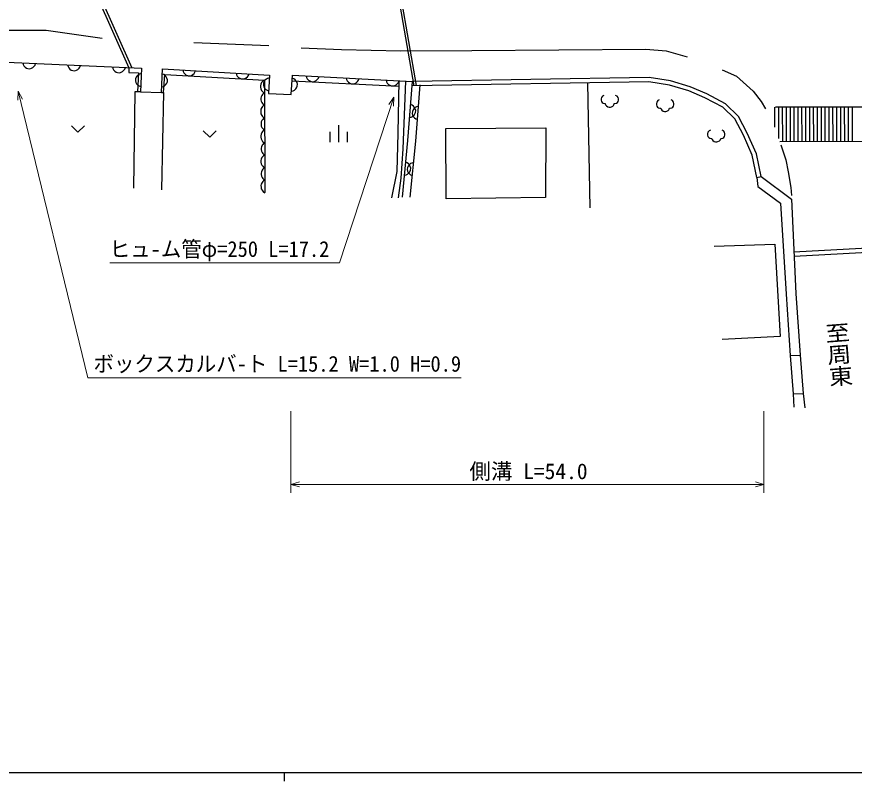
# Model space of a CAD drawing. Units: millimetres, scale not verified. Extents: x 40000 to 680000, y 20000 to 380000.
# Drawn here: x 136958 to 234219, y 204000 to 292833 of the extents above; entities that cross this region are included whole.
import ezdxf
from ezdxf.enums import TextEntityAlignment as Align

# ---------------------------------------------------------------- set-up
doc = ezdxf.new("R2010")
doc.units = ezdxf.units.MM
doc.header["$LTSCALE"] = 1000
for name, color, linetype, lineweight in [('M-BGD', 7, 'Continuous', 25), ('M-STR-HTXT', 7, 'Continuous', 13), ('M-STR-STRC', 7, 'Continuous', 25), ('M-TTL-BAND', 7, 'Continuous', 25)]:
    doc.layers.add(name, color=color, linetype=linetype, lineweight=lineweight)
doc.layers.add('M-BMK-HTXT', color=7, linetype='Continuous')
doc.styles.add('@ＭＳ ゴシック', font='')
doc.styles.add('ＭＳ ゴシック', font='')
doc.styles.get('@ＭＳ ゴシック').set_extended_font_data('@MS Gothic')
doc.styles.get('ＭＳ ゴシック').set_extended_font_data('MS Gothic')

msp = doc.modelspace()

# ---------------------------------------------------------------- linework, layer by layer
at = {"layer": 'M-BGD'}
for p, q in [((143090, 302317), (149982, 286911)), ((143609, 301939), (150339, 286895)), ((180290, 300901), (183078, 284801)), ((180536, 300944), (183325, 284844)), ((135795, 287546), (151426, 286846)), ((137651, 287463), (137703, 287280)), ((137703, 287280), (137786, 287126)), ((137786, 287126), (137929, 286970)), ((137929, 286970), (138075, 286873)), ((138675, 286846), (138828, 286929)), ((138828, 286929), (138985, 287073)), ((138985, 287073), (139082, 287218)), ((139082, 287218), (139150, 287396)), ((142861, 287229), (142913, 287047)), ((142913, 287047), (142996, 286893)), ((144195, 286840), (144292, 286985)), ((144292, 286985), (144360, 287162)), ((148071, 286996), (148123, 286814)), ((149502, 286752), (149570, 286929)), ((138075, 286873), (138252, 286805)), ((138252, 286805), (138492, 286794)), ((138492, 286794), (138675, 286846)), ((142996, 286893), (143139, 286737)), ((143139, 286737), (143285, 286640)), ((143285, 286640), (143462, 286572)), ((143462, 286572), (143702, 286561)), ((143702, 286561), (143885, 286613)), ((143885, 286613), (144039, 286696)), ((144039, 286696), (144195, 286840)), ((148123, 286814), (148206, 286660)), ((148206, 286660), (148350, 286504)), ((148350, 286504), (148495, 286407)), ((148495, 286407), (148673, 286339)), ((148673, 286339), (148912, 286328)), ((148912, 286328), (149095, 286380)), ((149095, 286380), (149249, 286463)), ((149249, 286463), (149405, 286606)), ((149405, 286606), (149502, 286752)), ((149982, 286911), (149977, 286339)), ((149977, 286339), (151104, 286313)), ((151068, 286085), (150912, 285940)), ((151104, 286313), (150999, 284100)), ((151221, 286169), (151068, 286085)), ((151403, 286223), (151221, 286169)), ((151426, 286846), (151326, 284100)), ((153778, 284047), (153873, 286796)), ((154029, 286105), (153851, 286171)), ((153873, 286796), (166295, 286047)), ((153983, 284046), (154143, 286129)), ((154176, 286010), (154029, 286105)), ((154143, 286129), (165724, 285474)), ((154320, 285855), (154176, 286010)), ((156229, 286654), (156278, 286471)), ((156278, 286471), (156359, 286316)), ((156359, 286316), (156500, 286157)), ((156500, 286157), (156644, 286058)), ((156644, 286058), (156820, 285988)), ((156820, 285988), (157060, 285973)), ((157060, 285973), (157243, 286022)), ((157243, 286022), (157398, 286103)), ((157398, 286103), (157557, 286244)), ((157557, 286244), (157656, 286388)), ((157656, 286388), (157727, 286564)), ((162440, 286280), (162490, 286097)), ((162490, 286097), (162570, 285941)), ((163768, 285869), (163867, 286013)), ((163867, 286013), (163938, 286190)), ((166295, 286047), (166195, 283900)), ((168841, 283800), (168991, 286047)), ((168991, 286047), (182924, 285298)), ((170564, 285963), (170615, 285780)), ((150750, 285616), (150742, 285376)), ((150742, 285376), (150795, 285194)), ((150817, 285794), (150750, 285616)), ((150795, 285194), (150880, 285041)), ((150912, 285940), (150817, 285794)), ((150880, 285041), (151024, 284886)), ((154289, 284955), (154384, 285102)), ((154405, 285702), (154320, 285855)), ((154384, 285102), (154451, 285280)), ((154459, 285520), (154405, 285702)), ((154451, 285280), (154459, 285520)), ((162570, 285941), (162711, 285783)), ((162711, 285783), (162855, 285684)), ((162855, 285684), (163031, 285613)), ((163031, 285613), (163271, 285599)), ((163271, 285599), (163454, 285648)), ((163454, 285648), (163609, 285728)), ((163609, 285728), (163768, 285869)), ((165306, 284993), (165277, 284812)), ((165395, 285173), (165306, 284993)), ((165485, 285293), (165395, 285173)), ((165575, 285384), (165485, 285293)), ((165724, 285474), (165575, 285384)), ((165621, 285123), (165610, 284883)), ((165689, 285300), (165621, 285123)), ((165786, 285446), (165689, 285300)), ((165724, 285474), (165777, 272400)), ((165943, 285588), (165786, 285446)), ((166097, 285671), (165943, 285588)), ((166280, 285723), (166097, 285671)), ((168947, 285389), (181351, 284774)), ((169142, 285600), (168966, 285672)), ((169285, 285501), (169142, 285600)), ((169425, 285341), (169285, 285501)), ((169505, 285185), (169425, 285341)), ((169553, 285002), (169505, 285185)), ((169537, 284762), (169553, 285002)), ((170615, 285780), (170696, 285625)), ((170696, 285625), (170838, 285467)), ((170838, 285467), (170983, 285370)), ((170983, 285370), (171160, 285300)), ((171160, 285300), (171399, 285287)), ((171399, 285287), (171582, 285337)), ((171582, 285337), (171737, 285419)), ((171737, 285419), (171895, 285561)), ((171895, 285561), (171993, 285706)), ((171993, 285706), (172062, 285882)), ((175209, 285713), (175259, 285530)), ((175259, 285530), (175341, 285376)), ((175341, 285376), (175482, 285218)), ((175482, 285218), (175627, 285120)), ((175627, 285120), (175804, 285050)), ((175804, 285050), (176043, 285037)), ((176043, 285037), (176226, 285088)), ((176226, 285088), (176381, 285169)), ((176381, 285169), (176539, 285311)), ((176539, 285311), (176637, 285456)), ((176637, 285456), (176706, 285633)), ((179853, 285463), (179903, 285281)), ((179903, 285281), (179985, 285126)), ((179985, 285126), (180127, 284968)), ((181025, 284920), (181183, 285061)), ((181183, 285061), (181281, 285206)), ((181271, 279289), (181359, 285382)), ((181281, 285206), (181351, 285383)), ((182094, 285343), (181803, 277488)), ((182377, 278470), (182924, 285298)), ((210415, 285757), (182924, 285298)), ((210382, 285257), (182932, 284798)), ((203248, 285138), (203497, 270610)), ((212761, 284900), (210382, 285257)), ((212872, 285389), (210415, 285757)), ((215164, 284693), (212872, 285389)), ((150664, 284100), (150514, 272914)), ((151326, 284100), (150664, 284100)), ((151024, 284886), (151171, 284790)), ((151171, 284790), (151348, 284724)), ((151326, 284100), (153778, 284047)), ((153983, 284046), (153776, 272714)), ((153778, 284047), (153983, 284046)), ((153799, 284672), (153981, 284726)), ((153981, 284726), (154134, 284810)), ((154134, 284810), (154289, 284955)), ((165277, 284812), (165278, 284632)), ((165278, 284632), (165308, 284453)), ((165308, 284453), (165399, 284273)), ((165399, 284273), (165490, 284153)), ((165490, 284153), (165580, 284064)), ((165580, 284064), (165730, 283974)), ((165610, 284883), (165661, 284701)), ((165661, 284701), (165744, 284547)), ((165744, 284547), (165887, 284390)), ((165887, 284390), (166033, 284293)), ((166033, 284293), (166210, 284225)), ((168866, 284175), (169050, 284223)), ((169050, 284223), (169206, 284303)), ((169206, 284303), (169365, 284443)), ((169365, 284443), (169465, 284587)), ((169465, 284587), (169537, 284762)), ((180127, 284968), (180272, 284870)), ((180272, 284870), (180448, 284801)), ((180448, 284801), (180688, 284788)), ((180688, 284788), (180871, 284838)), ((180871, 284838), (181025, 284920)), ((183769, 284939), (183277, 278388)), ((214993, 284222), (212761, 284900)), ((216874, 283422), (214993, 284222)), ((217089, 283874), (215164, 284693)), ((165340, 283525), (165313, 283357)), ((165313, 283357), (165313, 283189)), ((165313, 283189), (165342, 283021)), ((165423, 283693), (165340, 283525)), ((165507, 283805), (165423, 283693)), ((165591, 283890), (165507, 283805)), ((165730, 283974), (165591, 283890)), ((166195, 283900), (168841, 283800)), ((204870, 283456), (204830, 283296)), ((204830, 283296), (204830, 283136)), ((204830, 283136), (204870, 282976)), ((204990, 283616), (204870, 283456)), ((205150, 283696), (204990, 283616)), ((206670, 283616), (206510, 283696)), ((206790, 283456), (206670, 283616)), ((206830, 283296), (206790, 283456)), ((206790, 282976), (206830, 283136)), ((206830, 283136), (206830, 283296)), ((211418, 283084), (211298, 282924)), ((211578, 283164), (211418, 283084)), ((213098, 283084), (212938, 283164)), ((213218, 282924), (213098, 283084)), ((218961, 282319), (216874, 283422)), ((219258, 282728), (217089, 283874)), ((165318, 282093), (165289, 281912)), ((165407, 282273), (165318, 282093)), ((165342, 283021), (165427, 282853)), ((165497, 282393), (165407, 282273)), ((165427, 282853), (165511, 282741)), ((165586, 282484), (165497, 282393)), ((165511, 282741), (165596, 282658)), ((165736, 282574), (165586, 282484)), ((165596, 282658), (165736, 282574)), ((182885, 282558), (182710, 282632)), ((183027, 282456), (182885, 282558)), ((183078, 282148), (182977, 282005)), ((183165, 282294), (183027, 282456)), ((183239, 282286), (183078, 282148)), ((183242, 282138), (183165, 282294)), ((183395, 282365), (183239, 282286)), ((183288, 281954), (183242, 282138)), ((183579, 282411), (183395, 282365)), ((204870, 282976), (204950, 282856)), ((204950, 282856), (205070, 282776)), ((205070, 282776), (205230, 282736)), ((205230, 282736), (205310, 282736)), ((205310, 282736), (205350, 282616)), ((205350, 282616), (205430, 282496)), ((205430, 282496), (205590, 282376)), ((205590, 282376), (205750, 282336)), ((205750, 282336), (205910, 282336)), ((205910, 282336), (206030, 282376)), ((206030, 282376), (206190, 282456)), ((206190, 282456), (206270, 282536)), ((206270, 282536), (206310, 282616)), ((206310, 282616), (206350, 282736)), ((206350, 282736), (206430, 282736)), ((206430, 282736), (206590, 282776)), ((206590, 282776), (206710, 282856)), ((206710, 282856), (206790, 282976)), ((211298, 282924), (211258, 282764)), ((211258, 282764), (211258, 282604)), ((211258, 282604), (211298, 282444)), ((211298, 282444), (211378, 282324)), ((211378, 282324), (211498, 282244)), ((211498, 282244), (211658, 282204)), ((211658, 282204), (211738, 282204)), ((211738, 282204), (211778, 282084)), ((211778, 282084), (211858, 281964)), ((212698, 282004), (212738, 282084)), ((212738, 282084), (212778, 282204)), ((212778, 282204), (212858, 282204)), ((212858, 282204), (213018, 282244)), ((213018, 282244), (213138, 282324)), ((213138, 282324), (213218, 282444)), ((213258, 282764), (213218, 282924)), ((213218, 282444), (213258, 282604)), ((213258, 282604), (213258, 282764)), ((220367, 280952), (218961, 282319)), ((220773, 281254), (219258, 282728)), ((224962, 282310), (224966, 280007)), ((239362, 282337), (225068, 282310)), ((225412, 282311), (225419, 278689)), ((225862, 282312), (225870, 278312)), ((226312, 282313), (226320, 278313)), ((226762, 282313), (226770, 278313)), ((227212, 282314), (227220, 278314)), ((227662, 282315), (227670, 278315)), ((228112, 282316), (228120, 278316)), ((228562, 282317), (228570, 278317)), ((229012, 282318), (229020, 278318)), ((229462, 282319), (229470, 278319)), ((229912, 282319), (229920, 278319)), ((230362, 282320), (230370, 278320)), ((230812, 282321), (230820, 278321)), ((231262, 282322), (231270, 278322)), ((231712, 282323), (231720, 278323)), ((232162, 282324), (232170, 278324)), ((232612, 282325), (232620, 278325)), ((233062, 282325), (233070, 278325)), ((233512, 282326), (233520, 278326)), ((233962, 282327), (233970, 278327)), ((165289, 281912), (165289, 281732)), ((165289, 281732), (165320, 281553)), ((165320, 281553), (165411, 281373)), ((165411, 281373), (165501, 281253)), ((165501, 281253), (165592, 281164)), ((165592, 281164), (165742, 281074)), ((182590, 281137), (182774, 281182)), ((182774, 281182), (182931, 281260)), ((182904, 281830), (182886, 281591)), ((182886, 281591), (182932, 281407)), ((182977, 282005), (182904, 281830)), ((182931, 281260), (183093, 281397)), ((182932, 281407), (183011, 281251)), ((183011, 281251), (183149, 281090)), ((183093, 281397), (183194, 281540)), ((183149, 281090), (183292, 280989)), ((183194, 281540), (183269, 281714)), ((183269, 281714), (183288, 281954)), ((211858, 281964), (212018, 281844)), ((212018, 281844), (212178, 281804)), ((212178, 281804), (212338, 281804)), ((212338, 281804), (212458, 281844)), ((212458, 281844), (212618, 281924)), ((212618, 281924), (212698, 282004)), ((221797, 279289), (220773, 281254)), ((143307, 280140), (144057, 279420)), ((144057, 279420), (144807, 280140)), ((165352, 280625), (165324, 280457)), ((165324, 280457), (165325, 280289)), ((165325, 280289), (165354, 280121)), ((165435, 280793), (165352, 280625)), ((165354, 280121), (165438, 279953)), ((165519, 280905), (165435, 280793)), ((165602, 280990), (165519, 280905)), ((165742, 281074), (165602, 280990)), ((174311, 280248), (174311, 278248)), ((183292, 280989), (183467, 280916)), ((221346, 279071), (220367, 280952)), ((158618, 279567), (159368, 278847)), ((159368, 278847), (160118, 279567)), ((165329, 279193), (165300, 279012)), ((165419, 279373), (165329, 279193)), ((165508, 279493), (165419, 279373)), ((165438, 279953), (165523, 279841)), ((165598, 279584), (165508, 279493)), ((165523, 279841), (165607, 279758)), ((165748, 279674), (165598, 279584)), ((165607, 279758), (165748, 279674)), ((173311, 279448), (173311, 278248)), ((175311, 279448), (175311, 278248)), ((181148, 274867), (181271, 279289)), ((186793, 279862), (198420, 279944)), ((186834, 271674), (186793, 279862)), ((198420, 279944), (198379, 271838)), ((217234, 279403), (217194, 279243)), ((217194, 279243), (217194, 279083)), ((217354, 279563), (217234, 279403)), ((217514, 279643), (217354, 279563)), ((219034, 279563), (218874, 279643)), ((219154, 279403), (219034, 279563)), ((219194, 279243), (219154, 279403)), ((219194, 279083), (219194, 279243)), ((222861, 276914), (221797, 279289)), ((165300, 279012), (165301, 278832)), ((165301, 278832), (165332, 278653)), ((165332, 278653), (165422, 278473)), ((165422, 278473), (165513, 278353)), ((165513, 278353), (165603, 278264)), ((165603, 278264), (165754, 278174)), ((165754, 278174), (165614, 278090)), ((181762, 271879), (182377, 278470)), ((183277, 278388), (182622, 271879)), ((217194, 279083), (217234, 278923)), ((217234, 278923), (217314, 278803)), ((217314, 278803), (217434, 278723)), ((217434, 278723), (217594, 278683)), ((217594, 278683), (217674, 278683)), ((217674, 278683), (217714, 278563)), ((217714, 278563), (217794, 278443)), ((217794, 278443), (217954, 278323)), ((217954, 278323), (218114, 278283)), ((218114, 278283), (218274, 278283)), ((218274, 278283), (218394, 278323)), ((218394, 278323), (218554, 278403)), ((218554, 278403), (218634, 278483)), ((218634, 278483), (218674, 278563)), ((218674, 278563), (218714, 278683)), ((218714, 278683), (218794, 278683)), ((218794, 278683), (218954, 278723)), ((218954, 278723), (219074, 278803)), ((219074, 278803), (219154, 278923)), ((219154, 278923), (219194, 279083)), ((222382, 276761), (221346, 279071)), ((238818, 278336), (225558, 278311)), ((165363, 277725), (165336, 277557)), ((165336, 277557), (165337, 277389)), ((165337, 277389), (165365, 277221)), ((165447, 277893), (165363, 277725)), ((165365, 277221), (165450, 277053)), ((165530, 278005), (165447, 277893)), ((165614, 278090), (165530, 278005)), ((181803, 277488), (181558, 274090)), ((165341, 276293), (165312, 276113)), ((165430, 276473), (165341, 276293)), ((165520, 276593), (165430, 276473)), ((165450, 277053), (165534, 276941)), ((165609, 276684), (165520, 276593)), ((165534, 276941), (165619, 276858)), ((165759, 276774), (165609, 276684)), ((165619, 276858), (165759, 276774)), ((222903, 274155), (222382, 276761)), ((223393, 274253), (222861, 276914)), ((165312, 276113), (165313, 275933)), ((165313, 275933), (165343, 275753)), ((165343, 275753), (165434, 275573)), ((165434, 275573), (165524, 275453)), ((165524, 275453), (165615, 275364)), ((165615, 275364), (165765, 275274)), ((165765, 275274), (165625, 275190)), ((182313, 275845), (182139, 275921)), ((182335, 275316), (182311, 275077)), ((182454, 275741), (182313, 275845)), ((182413, 275489), (182335, 275316)), ((182517, 275629), (182413, 275489)), ((182589, 275578), (182454, 275741)), ((182681, 275764), (182517, 275629)), ((182665, 275420), (182589, 275578)), ((182708, 275236), (182665, 275420)), ((182840, 275838), (182681, 275764)), ((183025, 275880), (182840, 275838)), ((165375, 274825), (165348, 274657)), ((165348, 274657), (165348, 274489)), ((165348, 274489), (165377, 274321)), ((165458, 274993), (165375, 274825)), ((165377, 274321), (165462, 274153)), ((165542, 275105), (165458, 274993)), ((165625, 275190), (165542, 275105)), ((180534, 271797), (181148, 274867)), ((182000, 274428), (182185, 274471)), ((182185, 274471), (182342, 274547)), ((182311, 275077), (182353, 274892)), ((182342, 274547), (182506, 274682)), ((182353, 274892), (182427, 274734)), ((182427, 274734), (182561, 274570)), ((182506, 274682), (182609, 274823)), ((182561, 274570), (182702, 274465)), ((182609, 274823), (182686, 274997)), ((182686, 274997), (182708, 275236)), ((182702, 274465), (182875, 274387)), ((165353, 273393), (165323, 273213)), ((165442, 273573), (165353, 273393)), ((165531, 273693), (165442, 273573)), ((165462, 274153), (165546, 274041)), ((165621, 273784), (165531, 273693)), ((165546, 274041), (165630, 273958)), ((165771, 273874), (165621, 273784)), ((165630, 273958), (165771, 273874)), ((181558, 274090), (181271, 271797)), ((222903, 274155), (223393, 274253)), ((222903, 274155), (223025, 273112)), ((223393, 274253), (226914, 271638)), ((165323, 273213), (165324, 273033)), ((165324, 273033), (165355, 272853)), ((165355, 272853), (165446, 272673)), ((165446, 272673), (165536, 272553)), ((165536, 272553), (165626, 272464)), ((165626, 272464), (165777, 272374)), ((223025, 273112), (225645, 271188)), ((198379, 271838), (186834, 271674)), ((226914, 271638), (227446, 260666)), ((225645, 271188), (226300, 260584)), ((217948, 266193), (224990, 266398)), ((224990, 266398), (225604, 255672)), ((227208, 265523), (241161, 266268)), ((227235, 265023), (241155, 265767)), ((227446, 260666), (227938, 253502)), ((226300, 260584), (226791, 253461)), ((225604, 255672), (218890, 255344)), ((226791, 253461), (227938, 253502)), ((226791, 253461), (227119, 248998)), ((227938, 253502), (228306, 249039)), ((227119, 248998), (228306, 249039)), ((227119, 248998), (227201, 247484)), ((228306, 249039), (228470, 247402))]:
    msp.add_line(p, q, dxfattribs=at)
at = {"layer": 'M-STR-HTXT'}
for p, q in [((137084, 283129), (137120, 284167)), ((137120, 284167), (137628, 283261)), ((137120, 284167), (145203, 250894)), ((180766, 283493), (174434, 264230)), ((180187, 282630), (180766, 283493)), ((180766, 283493), (180719, 282456)), ((174434, 264230), (147751, 264230)), ((145203, 250894), (188553, 250894)), ((168777, 246987), (168777, 237500)), ((223737, 237500), (223737, 246987)), ((168777, 238500), (169777, 238780)), ((169777, 238220), (168777, 238500)), ((168777, 238500), (223737, 238500)), ((222737, 238780), (223737, 238500)), ((223737, 238500), (222737, 238220))]:
    msp.add_line(p, q, dxfattribs=at)
at = {"layer": 'M-STR-STRC'}
for p, q in [((96016, 291363), (137346, 291273)), ((137346, 291273), (140390, 291273)), ((140390, 291273), (146880, 290333)), ((157534, 289841), (166218, 289483)), ((170006, 289214), (174661, 289035)), ((174661, 289035), (181555, 288856)), ((181555, 288856), (189791, 288901)), ((189791, 288901), (210024, 289080)), ((210024, 289080), (212392, 288856)), ((212392, 288856), (214809, 288184)), ((218882, 286663), (220539, 285946)), ((220539, 285946), (222463, 284201)), ((222463, 284201), (223403, 282992)), ((223403, 282992), (223896, 282141)), ((225686, 277934), (226268, 276188)), ((226268, 276188), (226537, 274800)), ((226537, 274800), (226850, 273010)), ((226850, 273010), (226940, 272070))]:
    msp.add_line(p, q, dxfattribs=at)
at = {"layer": 'M-TTL-BAND'}
for p, q in [((40000, 205000), (579000, 205000)), ((168000, 205000), (168000, 204000))]:
    msp.add_line(p, q, dxfattribs=at)

# ---------------------------------------------------------------- texts
at = {"layer": 'M-BMK-HTXT', "style": '@ＭＳ ゴシック', "width": 0.9}
msp.add_text('至周東', height=2052, rotation=274.4, dxfattribs=at).set_placement((232143, 257369), align=Align.MIDDLE_LEFT)
at = {"layer": 'M-STR-HTXT', "style": 'ＭＳ ゴシック', "width": 0.95}
for s, p in [('ヒュ-ム管φ=250 L=17.2', (147751, 264378)), ('ボックスカルバ-ト L=15.2 W=1.0 H=0.9', (145869, 251042))]:
    msp.add_text(s, height=1833, dxfattribs=at).set_placement(p, align=Align.BOTTOM_LEFT)
at = {"layer": 'M-STR-HTXT', "style": 'ＭＳ ゴシック'}
msp.add_text('側溝 L=54.0', height=1833, dxfattribs=at).set_placement((189522, 238553), align=Align.BOTTOM_LEFT)

doc.saveas('drawing.dxf')
